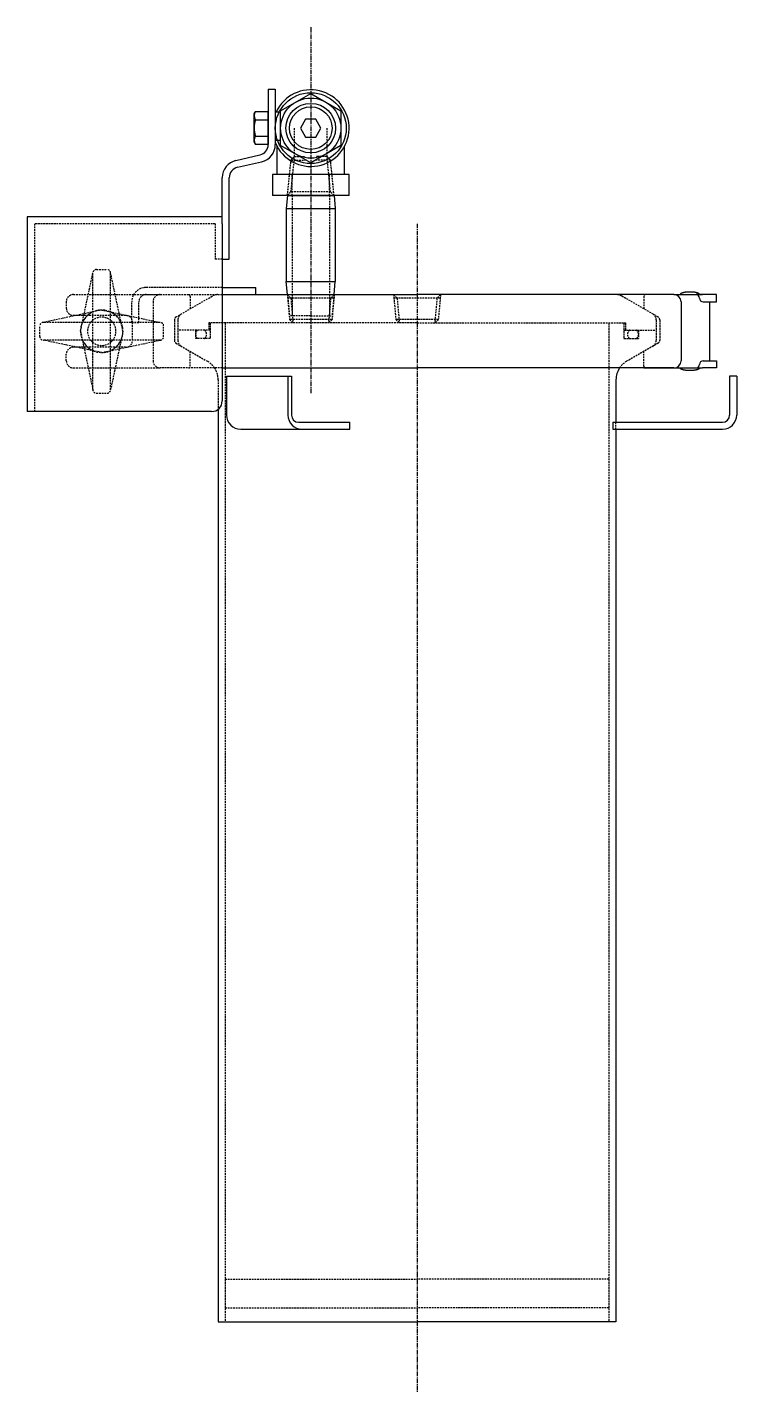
# Model space of a CAD drawing. Extents: x 248 to 807, y 18 to 803.
# Drawn here: x 606.5 to 806.7, y 132.5 to 518 of the extents above; entities that cross this region are included whole.
import ezdxf

# ---------------------------------------------------------------- set-up
doc = ezdxf.new("R2010")
doc.units = 0
doc.linetypes.add('CENTER', pattern=[2, 1.25, -0.25, 0.25, -0.25])
doc.linetypes.add('DASHED', pattern=[0.75, 0.5, -0.25])
doc.layers.get('0').update_dxf_attribs({"linetype": 'CONTINUOUS'})
doc.layers.add('CENTER', color=1, linetype='CENTER')

msp = doc.modelspace()

# ---------------------------------------------------------------- linework, layer by layer
at = {"color": 7, "linetype": 'CONTINUOUS'}
for p, q in [((674.5, 500.52), (674.5, 484.9)), ((674.5, 500.52), (676.5, 500.52)), ((676.5, 500.52), (676.5, 484.9)), ((670.5, 493.6), (670.85, 494.22)), ((670.5, 485.6), (670.5, 493.6)), ((670.85, 494.22), (674.5, 494.22)), ((674.5, 484.98), (674.5, 494.22)), ((676.5, 494.14), (678, 494.14)), ((670.85, 491.91), (674.5, 491.91)), ((670.85, 487.29), (674.5, 487.29)), ((676.5, 486.14), (678, 486.14)), ((665.37, 480.41), (672.17, 481.98)), ((670.5, 485.6), (670.85, 484.98)), ((670.85, 484.98), (674.5, 484.98)), ((677, 476.47), (677, 484.32)), ((696, 476.47), (696, 484.35)), ((665.82, 478.46), (672.62, 480.03)), ((661.5, 462.52), (661.5, 475.54)), ((663.5, 452.52), (663.5, 475.54)), ((675.68, 476.47), (675.68, 470.52)), ((697.33, 476.47), (675.68, 476.47)), ((697.32, 470.52), (697.33, 476.47)), ((697.32, 470.52), (675.68, 470.52)), ((679.94, 470.52), (679.6, 466.82)), ((679.94, 470.52), (693.06, 470.52)), ((693.06, 470.52), (693.4, 466.82)), ((679.6, 466.82), (693.4, 466.82)), ((679.6, 466.82), (679.6, 446.22)), ((693.4, 466.82), (693.4, 446.22)), ((661.5, 464.52), (606.5, 464.52)), ((606.5, 464.52), (606.5, 409.52)), ((661.5, 462.52), (661.5, 412.52)), ((661.5, 452.52), (663.5, 452.52)), ((661.5, 444.52), (671, 444.52)), ((671, 442.52), (671, 444.52)), ((679.6, 446.22), (693.4, 446.22)), ((679.94, 442.52), (679.6, 446.22)), ((693.06, 442.52), (693.4, 446.22)), ((661.5, 442.52), (716.5, 442.52)), ((772.8, 442.52), (716.5, 442.52)), ((781, 442.52), (772.8, 442.52)), ((789, 442.52), (781, 442.52)), ((789, 442.52), (795.25, 442.52)), ((789, 442.52), (797.08, 442.52)), ((791, 440.52), (791, 423.82)), ((801.01, 442.52), (795.25, 442.52)), ((796.25, 441.52), (796.25, 441.52)), ((797.25, 440.52), (799.08, 440.52)), ((799.08, 440.52), (799.08, 423.82)), ((799.08, 440.52), (801.01, 440.52)), ((801.01, 440.52), (801.01, 442.52)), ((661.5, 421.82), (716.5, 421.82)), ((789, 421.82), (716.5, 421.82)), ((780.5, 421.82), (773.1, 421.82)), ((780.5, 421.82), (789, 421.82)), ((789, 421.82), (797.08, 421.82)), ((789, 421.82), (797.08, 421.82)), ((796.25, 422.82), (796.25, 422.82)), ((801.01, 421.82), (797.08, 421.82)), ((797.25, 423.82), (799.08, 423.82)), ((799.08, 423.82), (801.01, 423.82)), ((801.01, 423.82), (801.01, 421.82)), ((662.73, 419.52), (681.05, 419.52)), ((662.73, 419.52), (662.73, 408.52)), ((680.05, 419.52), (680.05, 408.52)), ((681.05, 419.52), (681.05, 408.49)), ((772.65, 418.5), (772.65, 409.52)), ((772.65, 418.5), (772.65, 409.52)), ((806.72, 419.52), (804.72, 419.52)), ((804.72, 419.52), (804.72, 408.49)), ((806.72, 419.52), (806.72, 408.52)), ((658.5, 409.52), (606.5, 409.52)), ((660.35, 410.16), (660.35, 152.52)), ((772.65, 409.52), (772.65, 406.49)), ((683.05, 406.49), (697.53, 406.49)), ((697.53, 404.52), (697.53, 406.49)), ((771.72, 406.49), (802.72, 406.49)), ((771.72, 406.49), (771.72, 404.52)), ((666.73, 404.52), (697.53, 404.52)), ((771.72, 404.52), (802.72, 404.52)), ((772.65, 404.52), (772.65, 152.52)), ((660.35, 152.52), (716.5, 152.52)), ((772.65, 152.52), (716.5, 152.52))]:
    msp.add_line(p, q, dxfattribs=at)
at = {"color": 3, "linetype": 'DASHED'}
for p, q in [((681.94, 481.52), (681.95, 489.52)), ((691.09, 481.51), (691.1, 489.52)), ((679.92, 470.53), (680.94, 480.52)), ((680.92, 471.52), (681.94, 481.52)), ((680.94, 480.52), (681.94, 481.52)), ((680.94, 480.52), (684.95, 480.52)), ((681.94, 481.52), (684.95, 481.52)), ((691.09, 481.51), (688.07, 481.51)), ((692.08, 480.51), (688.07, 480.51)), ((692.07, 471.51), (691.09, 481.51)), ((692.08, 480.51), (691.09, 481.51)), ((693.07, 470.51), (692.08, 480.51)), ((679.94, 470.52), (680.5, 476.52)), ((680.5, 476.52), (692.5, 476.52)), ((681.25, 470.52), (681.25, 476.52)), ((691.75, 470.52), (691.75, 476.52)), ((693.06, 470.52), (692.5, 476.52)), ((679.92, 470.53), (680.92, 471.52)), ((692.07, 471.51), (680.92, 471.52)), ((681.25, 470.52), (681.25, 442.52)), ((691.75, 470.52), (691.75, 442.52)), ((693.07, 470.51), (692.07, 471.51)), ((659.5, 462.52), (608.5, 462.52)), ((608.5, 462.52), (608.5, 409.52)), ((659.5, 462.52), (659.5, 452.52)), ((661.5, 452.52), (659.5, 452.52)), ((621.5, 432.17), (625, 448.63)), ((625, 415.7), (625, 448.63)), ((626, 449.63), (629, 449.63)), ((633.5, 432.17), (630, 448.63)), ((630, 415.7), (630, 448.63)), ((661.5, 444.52), (640, 444.52)), ((617.5, 440.52), (617.5, 438.67)), ((619.5, 442.52), (644, 442.52)), ((636, 434.52), (636, 440.52)), ((638, 434.52), (638, 440.52)), ((640, 442.52), (644, 442.52)), ((642, 440.52), (642, 423.82)), ((644, 442.52), (652, 442.52)), ((648.5, 436.23), (658.7, 442.11)), ((652, 442.52), (661.5, 442.52)), ((652.5, 442.02), (652.5, 438.54)), ((679.88, 442.52), (680.5, 435.52)), ((679.88, 442.52), (680.88, 441.52)), ((679.94, 442.52), (680.5, 436.52)), ((693.04, 441.52), (679.96, 441.52)), ((680.88, 441.52), (681.5, 434.52)), ((681.25, 442.52), (681.25, 436.52)), ((692.13, 441.52), (691.5, 434.52)), ((691.75, 442.52), (691.75, 436.52)), ((693.13, 442.52), (692.13, 441.52)), ((693.06, 442.52), (692.5, 436.52)), ((693.13, 442.52), (692.5, 435.52)), ((709.88, 442.52), (710.88, 441.52)), ((709.88, 442.52), (710.5, 435.52)), ((723.04, 441.52), (709.96, 441.52)), ((710.88, 441.52), (711.5, 434.52)), ((722.13, 441.52), (721.5, 434.52)), ((723.13, 442.52), (722.13, 441.52)), ((723.13, 442.52), (722.5, 435.52)), ((784.5, 436.23), (774.3, 442.11)), ((780.5, 442.02), (780.5, 438.54)), ((627.5, 438.17), (611.03, 434.67)), ((634.22, 436.67), (619.5, 436.67)), ((627.5, 438.17), (643.97, 434.67)), ((686.5, 436.52), (680.5, 436.52)), ((686.5, 436.52), (692.5, 436.52)), ((610.03, 430.67), (610.03, 433.67)), ((643.97, 434.67), (611.03, 434.67)), ((621.5, 432.17), (625, 415.7)), ((633.5, 432.17), (630, 415.7)), ((638, 434.52), (636, 434.52)), ((636.22, 429.67), (636.22, 434.67)), ((644.97, 430.67), (644.97, 433.67)), ((648, 435.36), (648, 429.67)), ((649, 435.36), (649, 429.67)), ((658.1, 432.52), (649, 432.52)), ((654, 432.52), (654, 430.12)), ((657.7, 434.52), (657.7, 432.52)), ((716.5, 434.52), (657.7, 434.52)), ((658.1, 434.52), (658.1, 430.12)), ((662.35, 434.52), (662.35, 152.52)), ((692.5, 435.52), (680.5, 435.52)), ((680.5, 435.52), (681.5, 434.52)), ((692.5, 435.52), (691.5, 434.52)), ((710.5, 435.52), (711.5, 434.52)), ((722.5, 435.52), (710.5, 435.52)), ((716.5, 434.52), (775.3, 434.52)), ((722.5, 435.52), (721.5, 434.52)), ((770.65, 434.52), (770.65, 152.52)), ((774.9, 434.52), (774.9, 430.12)), ((774.9, 432.52), (784, 432.52)), ((775.3, 434.52), (775.3, 432.52)), ((779, 432.52), (779, 430.12)), ((784, 435.36), (784, 429.67)), ((785, 435.36), (785, 429.67)), ((627.5, 426.17), (611.03, 429.67)), ((643.97, 429.67), (611.03, 429.67)), ((627.5, 426.17), (643.97, 429.67)), ((648.5, 428.81), (657.35, 423.7)), ((658.1, 430.12), (654, 430.12)), ((774.9, 430.12), (779, 430.12)), ((784.5, 428.81), (775.65, 423.7)), ((617.5, 423.82), (617.5, 425.67)), ((634.22, 427.67), (619.5, 427.67)), ((652.5, 422.32), (652.5, 426.5)), ((780.5, 422.32), (780.5, 426.5)), ((619.5, 421.82), (644, 421.82)), ((661.5, 421.82), (644, 421.82)), ((660.35, 418.5), (660.35, 410.16)), ((626, 414.7), (629, 414.7)), ((772.65, 404.52), (772.65, 406.49)), ((662.35, 164.52), (716.5, 164.52)), ((770.65, 164.52), (716.5, 164.52)), ((662.35, 156.52), (716.5, 156.52)), ((770.65, 156.52), (716.5, 156.52))]:
    msp.add_line(p, q, dxfattribs=at)
at = {"color": 7, "linetype": 'CONTINUOUS'}
for points in [[(695, 484.61), (686.5, 479.7), (678, 484.61), (678, 494.42), (686.5, 499.33), (695, 494.42)], [(687.94, 487.02), (689.38, 489.52), (687.94, 492.02), (685.05, 492.02), (683.61, 489.52), (685.05, 487.02)]]:
    msp.add_lwpolyline(points, close=True, dxfattribs=at)
for points in [[(796.25, 442.52, 0), (796.25, 442.54, 0), (796.25, 442.55, 0), (796.24, 442.57, 0), (796.24, 442.59, 0), (796.23, 442.61, 0), (796.22, 442.63, 0), (796.21, 442.64, 0), (796.2, 442.66, 0), (796.18, 442.68, 0), (796.17, 442.7, 0), (796.15, 442.72, 0), (796.13, 442.73, 0), (796.11, 442.75, 0), (796.09, 442.77, 0), (796.07, 442.79, 0), (796.04, 442.8, 0), (796.01, 442.82, 0), (795.99, 442.84, 0), (795.96, 442.85, 0), (795.93, 442.87, 0), (795.89, 442.88, 0), (795.86, 442.9, 0), (795.82, 442.92, 0), (795.79, 442.93, 0), (795.75, 442.95, 0), (795.71, 442.96, 0), (795.67, 442.98, 0), (795.63, 442.99, 0), (795.58, 443, 0), (795.54, 443.02, 0), (795.49, 443.03, 0), (795.45, 443.05, 0), (795.4, 443.06, 0), (795.35, 443.07, 0), (795.3, 443.08, 0), (795.24, 443.09, 0), (795.19, 443.1, 0), (795.14, 443.12, 0), (795.08, 443.13, 0), (795.03, 443.14, 0), (794.97, 443.15, 0), (794.91, 443.16, 0), (794.86, 443.17, 0), (794.8, 443.18, 0), (794.74, 443.18, 0), (794.68, 443.19, 0), (794.62, 443.2, 0), (794.55, 443.21, 0), (794.49, 443.21, 0), (794.43, 443.22, 0), (794.36, 443.23, 0), (794.3, 443.23, 0), (794.23, 443.24, 0), (794.17, 443.24, 0), (794.1, 443.25, 0), (794.04, 443.25, 0), (793.97, 443.25, 0), (793.9, 443.25, 0), (793.84, 443.26, 0), (793.77, 443.26, 0), (793.7, 443.26, 0), (793.64, 443.26, 0), (793.57, 443.26, 0), (793.5, 443.26, 0), (793.43, 443.26, 0), (793.37, 443.26, 0), (793.3, 443.26, 0), (793.23, 443.26, 0), (793.16, 443.26, 0), (793.1, 443.25, 0), (793.03, 443.25, 0), (792.96, 443.25, 0), (792.9, 443.25, 0), (792.83, 443.24, 0), (792.77, 443.24, 0), (792.7, 443.23, 0), (792.64, 443.23, 0), (792.57, 443.22, 0), (792.51, 443.21, 0), (792.45, 443.21, 0), (792.39, 443.2, 0), (792.33, 443.19, 0), (792.26, 443.18, 0), (792.21, 443.18, 0), (792.14, 443.17, 0), (792.09, 443.16, 0), (792.03, 443.15, 0), (791.97, 443.14, 0), (791.92, 443.13, 0), (791.86, 443.12, 0), (791.81, 443.1, 0), (791.76, 443.09, 0), (791.71, 443.08, 0), (791.65, 443.07, 0), (791.61, 443.06, 0), (791.56, 443.05, 0), (791.51, 443.03, 0), (791.46, 443.02, 0), (791.42, 443, 0), (791.38, 442.99, 0), (791.33, 442.98, 0), (791.29, 442.96, 0), (791.25, 442.95, 0), (791.21, 442.93, 0), (791.18, 442.92, 0), (791.14, 442.9, 0), (791.11, 442.88, 0), (791.08, 442.87, 0), (791.04, 442.85, 0), (791.01, 442.84, 0), (790.99, 442.82, 0), (790.96, 442.8, 0), (790.93, 442.79, 0), (790.91, 442.77, 0), (790.89, 442.75, 0), (790.87, 442.73, 0), (790.85, 442.72, 0), (790.83, 442.7, 0), (790.82, 442.68, 0), (790.8, 442.66, 0), (790.79, 442.64, 0), (790.78, 442.63, 0), (790.77, 442.61, 0), (790.76, 442.59, 0), (790.76, 442.57, 0), (790.75, 442.55, 0), (790.75, 442.54, 0), (790.75, 442.52, 0)], [(796.25, 421.82, 0), (796.25, 421.8, 0), (796.25, 421.78, 0), (796.24, 421.76, 0), (796.24, 421.74, 0), (796.23, 421.72, 0), (796.22, 421.71, 0), (796.21, 421.69, 0), (796.2, 421.67, 0), (796.18, 421.65, 0), (796.17, 421.63, 0), (796.15, 421.62, 0), (796.13, 421.6, 0), (796.11, 421.58, 0), (796.09, 421.56, 0), (796.07, 421.55, 0), (796.04, 421.53, 0), (796.01, 421.51, 0), (795.99, 421.5, 0), (795.96, 421.48, 0), (795.93, 421.46, 0), (795.89, 421.45, 0), (795.86, 421.43, 0), (795.82, 421.42, 0), (795.79, 421.4, 0), (795.75, 421.39, 0), (795.71, 421.37, 0), (795.67, 421.36, 0), (795.63, 421.34, 0), (795.58, 421.33, 0), (795.54, 421.31, 0), (795.49, 421.3, 0), (795.45, 421.29, 0), (795.4, 421.28, 0), (795.35, 421.26, 0), (795.3, 421.25, 0), (795.24, 421.24, 0), (795.19, 421.23, 0), (795.14, 421.22, 0), (795.08, 421.21, 0), (795.03, 421.2, 0), (794.97, 421.19, 0), (794.91, 421.18, 0), (794.86, 421.17, 0), (794.8, 421.16, 0), (794.74, 421.15, 0), (794.68, 421.14, 0), (794.62, 421.13, 0), (794.55, 421.13, 0), (794.49, 421.12, 0), (794.43, 421.11, 0), (794.36, 421.11, 0), (794.3, 421.1, 0), (794.23, 421.1, 0), (794.17, 421.09, 0), (794.1, 421.09, 0), (794.04, 421.08, 0), (793.97, 421.08, 0), (793.9, 421.08, 0), (793.84, 421.07, 0), (793.77, 421.07, 0), (793.7, 421.07, 0), (793.64, 421.07, 0), (793.57, 421.07, 0), (793.5, 421.07, 0), (793.43, 421.07, 0), (793.37, 421.07, 0), (793.3, 421.07, 0), (793.23, 421.07, 0), (793.16, 421.07, 0), (793.1, 421.08, 0), (793.03, 421.08, 0), (792.96, 421.08, 0), (792.9, 421.09, 0), (792.83, 421.09, 0), (792.77, 421.1, 0), (792.7, 421.1, 0), (792.64, 421.11, 0), (792.57, 421.11, 0), (792.51, 421.12, 0), (792.45, 421.13, 0), (792.39, 421.13, 0), (792.33, 421.14, 0), (792.26, 421.15, 0), (792.21, 421.16, 0), (792.14, 421.17, 0), (792.09, 421.18, 0), (792.03, 421.19, 0), (791.97, 421.2, 0), (791.92, 421.21, 0), (791.86, 421.22, 0), (791.81, 421.23, 0), (791.76, 421.24, 0), (791.71, 421.25, 0), (791.65, 421.26, 0), (791.61, 421.28, 0), (791.56, 421.29, 0), (791.51, 421.3, 0), (791.46, 421.31, 0), (791.42, 421.33, 0), (791.38, 421.34, 0), (791.33, 421.36, 0), (791.29, 421.37, 0), (791.25, 421.39, 0), (791.21, 421.4, 0), (791.18, 421.42, 0), (791.14, 421.43, 0), (791.11, 421.45, 0), (791.08, 421.46, 0), (791.04, 421.48, 0), (791.01, 421.5, 0), (790.99, 421.51, 0), (790.96, 421.53, 0), (790.93, 421.55, 0), (790.91, 421.56, 0), (790.89, 421.58, 0), (790.87, 421.6, 0), (790.85, 421.62, 0), (790.83, 421.63, 0), (790.82, 421.65, 0), (790.8, 421.67, 0), (790.79, 421.69, 0), (790.78, 421.71, 0), (790.77, 421.72, 0), (790.76, 421.74, 0), (790.76, 421.76, 0), (790.75, 421.78, 0), (790.75, 421.8, 0), (790.75, 421.82, 0)]]:
    msp.add_polyline3d(points, dxfattribs=at)
for radius in [10, 8.5, 7, 6]:
    msp.add_circle((686.5, 489.52), radius, dxfattribs=at)
for centre, radius, start, end in [((686.5, 489.52), 10.82, 202.4613, 154.6989), ((672.54, 493.06), 2.04, 145.6158, 214.3842), ((678.14, 489.6), 7.64, 162.412, 197.588), ((672.54, 486.13), 2.04, 145.6158, 214.3842), ((671.5, 484.9), 3, 282.9946, 0), ((671.5, 484.9), 5, 282.9946, 0), ((666.5, 475.54), 5, 102.9946, 180), ((666.5, 475.54), 3, 102.9946, 180), ((789, 440.52), 2, 0, 90), ((795.25, 441.52), 1, 0, 90), ((797.25, 441.52), 1, 180, 270), ((778.65, 418.5), 6, 146.4381, 180), ((789, 423.82), 2, 270, 0), ((795.25, 422.82), 1, 270, 0), ((797.25, 422.82), 1, 90, 180), ((658.5, 412.52), 3, 270, 0), ((666.73, 408.52), 4, 180, 270), ((684.05, 408.52), 4, 180, 270), ((683.05, 408.49), 2, 180, 270), ((802.72, 408.52), 4, 270, 0), ((802.72, 408.49), 2, 270, 0)]:
    msp.add_arc(centre, radius, start, end, dxfattribs=at)
at = {"color": 3, "linetype": 'DASHED'}
for centre, radius, start, end in [((626, 448.63), 1, 90, 180), ((629, 448.63), 1, 0, 90), ((640, 440.52), 4, 90, 180), ((619.5, 440.52), 2, 90, 180), ((640, 440.52), 2, 90, 180), ((644, 440.52), 2, 90, 180), ((652, 442.02), 0.5, 0, 90), ((660.2, 439.52), 3, 90, 120), ((772.8, 439.52), 3, 60, 90), ((781, 442.02), 0.5, 90, 180), ((619.5, 438.67), 2, 180, 270), ((627.5, 432.17), 6, 114.6243, 245.3757), ((627.5, 432.17), 6, 24.6243, 155.3757), ((627.5, 432.17), 4, 38.6822, 141.3178), ((627.5, 432.17), 6, 294.6243, 65.3757), ((634.22, 434.67), 2, 0, 90), ((649, 435.36), 1, 120, 180), ((651, 435.36), 2, 120, 180), ((782, 435.36), 2, 0, 60), ((784, 435.36), 1, 0, 60), ((611.03, 433.67), 1, 90, 180), ((627.5, 432.17), 4, 128.6822, 231.3178), ((627.5, 432.17), 4, 308.6822, 51.3178), ((643.97, 433.67), 1, 0, 90), ((655.55, 431.32), 1.55, 129.268, 230.732), ((655.55, 431.32), 1.55, 309.268, 50.732), ((777.45, 431.32), 1.55, 129.268, 230.732), ((777.45, 431.32), 1.55, 309.268, 50.732), ((611.03, 430.67), 1, 180, 270), ((627.5, 432.17), 6, 204.6243, 335.3757), ((627.5, 432.17), 4, 218.6822, 321.3178), ((634.22, 429.67), 2, 270, 0), ((643.97, 430.67), 1, 270, 0), ((649, 429.67), 1, 180, 240), ((651, 429.67), 2, 180, 240), ((782, 429.67), 2, 300, 0), ((784, 429.67), 1, 300, 0), ((619.5, 425.67), 2, 90, 180), ((619.5, 423.82), 2, 180, 270), ((644, 423.82), 2, 180, 270), ((652, 422.32), 0.5, 270, 0), ((654.35, 418.5), 6, 33.5619, 60), ((654.35, 418.5), 6, 0, 33.5619), ((778.65, 418.5), 6, 120, 146.4381), ((781, 422.32), 0.5, 180, 270), ((626, 415.7), 1, 180, 270), ((629, 415.7), 1, 270, 0)]:
    msp.add_arc(centre, radius, start, end, dxfattribs=at)
at = {"layer": 'CENTER', "color": 1, "linetype": 'CENTER'}
for p, q in [((686.5, 517.99), (686.5, 414.52)), ((716.5, 462.52), (716.5, 132.52))]:
    msp.add_line(p, q, dxfattribs=at)

doc.saveas('drawing.dxf')
